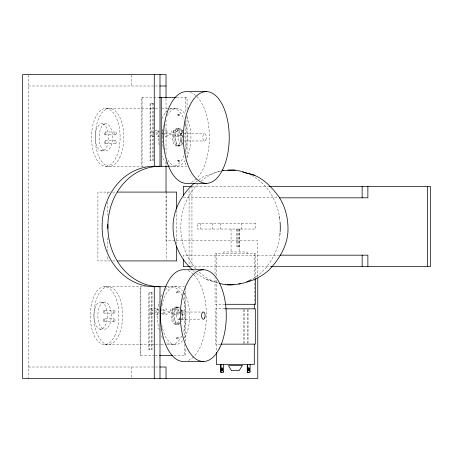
<?xml version="1.0" encoding="UTF-8"?>
<svg xmlns="http://www.w3.org/2000/svg" width="453" height="453" viewBox="0 0 453 453"><rect width="100%" height="100%" fill="white"/><g stroke="black" fill="none" stroke-linecap="round" stroke-linejoin="round"><path stroke-width="0.34" stroke-dasharray="2.27 1.7" d="M159.026 309.025L158.561 310.129L159.173 311.319M159.207 311.658L158.884 311.896A1.217 1.048 75.1 0 0 158.584 312.553L159.201 314.252M195.317 182.429L198.125 180.407M198.686 180L203.182 176.766L215.215 172.525L221.71 170.764M164.762 130.838L166.109 130.504L167.763 130.889L167.831 132.146L165.826 131.744L165.923 132.774C169.133 133.635 165.243 133.595 165.634 134.835C166.217 136.659 168.958 133.584 168.21 136.251C166.71 137.123 164.06 136.449 164.32 134.365A1.217 1.048 75.1 0 1 164.62 133.709L165.294 133.312L164.388 132.412M236.545 229.031L236.545 245.181A1.767 0.968 -90 0 0 237.514 246.947L239.133 246.885L239.507 246.064L239.552 229.031M161.274 313.618L162.401 313.165L162.468 314.439L161.319 314.761M182.887 131.846L182.157 132.316L182.327 133.386M181.308 310.135L182.984 310.628L182.91 309.348L181.761 309.003M162.514 135.373L161.783 135.362M162.004 136.54L162.559 136.517M161.834 133.878C162.814 134.298 162.706 132.44 161.766 132.82M28.386 85.991L159.003 85.991M159.875 97.463L141.376 97.463L141.376 166.285M176.591 97.463L187.049 97.463L187.049 109.4M105.815 108.471L154.581 108.471M155.283 108.471L158.805 108.471M161.625 108.471L169.371 108.471M170.073 108.471L176.625 108.471M177.916 114.371L179.161 114.371M177.927 115.804L179.167 115.804M102.706 123.896A13.579 6.721 -90 0 1 107.259 145.549A13.579 6.721 -90 0 1 95.708 142.689A13.579 6.721 -90 0 1 102.706 123.896L106.631 123.896A13.579 6.721 -90 0 1 111.183 145.549A13.579 6.721 -90 0 1 99.632 142.689A13.579 6.721 -90 0 1 106.631 123.896M176.619 128.777L179.745 128.777M105.113 132.004L115.56 132.004M179.586 133.782L204.405 133.782M105.113 134.869L115.56 134.869M105.113 140.606L115.56 140.606A1.433 0.708 -90 0 1 116.172 142.757A1.433 0.708 -90 0 1 114.943 142.757A1.433 0.708 -90 0 1 115.56 140.606M179.932 140.974L183.38 140.974M184.065 140.974L204.75 140.974M105.113 143.476L115.56 143.476M176.636 145.979L179.767 145.979M101.076 150.86L105 150.86M177.882 160.254L179.122 160.254M177.967 161.676L179.207 161.676M105.815 166.285A28.907 14.303 90 0 0 118.199 122.927A28.907 14.303 90 0 0 93.431 122.927A28.907 14.303 90 0 0 105.815 166.285L145.543 166.285M169.082 166.285L187.049 166.285M191.829 186.353L268.352 186.353M109.96 192.089L97.916 192.089L97.916 260.911L109.96 260.911M112.667 192.089L115.577 192.089M183.346 197.825L278.131 197.825M279.541 255.175L183.346 255.175L183.346 257.876M112.667 260.911L115.577 260.911M190.498 266.647L270.979 266.647M104.575 286.715L145.679 286.715M166.721 286.715L184.569 286.715M176.727 291.324A0.719 0.357 -90 0 1 176.97 292.462A0.719 0.357 -90 0 1 176.353 292.315A0.719 0.357 -90 0 1 176.727 291.324L177.967 291.324A0.719 0.357 -90 0 1 178.21 292.462A0.719 0.357 -90 0 1 177.593 292.315A0.719 0.357 -90 0 1 177.967 291.324M176.636 292.746L177.882 292.746M101.466 302.14A13.579 6.721 -90 0 1 106.013 323.793A13.579 6.721 -90 0 1 94.462 320.934A13.579 6.721 -90 0 1 101.466 302.14L105.39 302.14A13.579 6.721 -90 0 1 109.943 323.793A13.579 6.721 -90 0 1 98.392 320.934A13.579 6.721 -90 0 1 105.39 302.14M224.96 304.297L215.056 304.297L215.056 277.587M175.373 307.021L178.505 307.021M224.926 308.816L215.379 308.816L215.379 344.144L220.481 344.144M103.867 310.248A1.433 0.708 -90 0 1 104.484 312.4A1.433 0.708 -90 0 1 103.256 312.4A1.433 0.708 -90 0 1 103.867 310.248L114.315 310.248M178.34 312.026L203.159 312.026M103.867 313.114L114.315 313.114M103.867 318.85A1.433 0.708 -90 0 1 104.484 321.001A1.433 0.708 -90 0 1 103.256 321.001A1.433 0.708 -90 0 1 103.867 318.85L114.315 318.85M178.686 319.218L180.758 319.218M181.443 319.218L200.753 319.218M103.867 321.721L114.315 321.721M175.396 324.223L178.527 324.223M99.83 329.105L103.76 329.105M176.687 337.196A0.719 0.357 -90 0 1 176.987 338.283A0.719 0.357 -90 0 1 176.37 338.266A0.719 0.357 -90 0 1 176.687 337.196L177.927 337.196A0.719 0.357 -90 0 1 178.233 338.283A0.719 0.357 -90 0 1 177.61 338.266A0.719 0.357 -90 0 1 177.927 337.196M176.676 338.629L177.916 338.629M104.575 344.523L154.745 344.523M155.453 344.523L160.379 344.523M161.087 344.523L166.013 344.523M166.721 344.523L175.385 344.523M154.649 355.537L140.136 355.537L140.136 286.715M155.203 355.537L160 355.537M173.952 355.537L185.809 355.537L185.809 348.516M28.386 367.009L154.79 367.009M155.436 367.009L159.003 367.009M155.085 130.481L158.861 130.532L158.918 131.636L156.472 131.602L159.026 136.381L157.593 136.359L155.147 131.647M182.383 135.577L180.753 135.555L180.815 136.659L183.329 136.693M154.416 136.319L151.025 136.279L150.968 135.254L152.027 135.271L151.761 130.424L152.882 130.436L153.284 131.093M153.844 308.725L157.616 308.776L157.678 309.88L155.232 309.846L157.786 314.625L156.353 314.603L155.13 312.247M180.056 313.804L181.687 313.827L181.24 313.431M181.46 314.926L183.346 314.948L183.289 313.997L181.087 311.624M183.001 130.758C180.022 130.136 180.47 134.258 182.485 135.192M161.897 131.574L162.678 131.766M238.935 246.947L238.074 246.432L237.615 245.181L237.615 229.031M162.078 130.481L162.536 130.577M196.285 273.431L206.223 279.541L217.802 282.638M206.223 279.541L213.046 281.381M161.432 310.011L162.095 310.333L162.027 309.076M193.278 270.73L194.201 271.721M184.535 135.753L184.586 136.704M153.108 132.191L153.278 135.283M257.785 276.834L257.785 240.837L166.024 240.837L166.024 193.42M255.639 278.295L255.639 253.691L215.056 253.691L215.056 274.076M254.297 253.691L254.297 278.295M254.297 278.997L254.297 303.595M248.063 309.524L248.063 343.436M247.502 309.524L247.502 343.436M247.072 253.691L247.072 251.97L223.623 251.97L223.623 253.691M244.263 309.524L244.263 343.436M243.703 309.524L243.703 343.436M241.726 223.295L241.726 229.031M239.631 229.031L239.631 251.97M238.482 229.031L238.482 245.181A1.767 0.968 -90 0 1 237.514 246.947M231.064 229.031L231.064 251.97M220.175 223.295L220.175 229.031M216.398 253.691L216.398 276.183M216.398 280.401L216.398 351.171M212.372 223.295L212.372 229.031M200.209 223.295L200.209 229.031M191.953 186.353L191.953 266.647M189.082 190.402L189.082 264.62M187.049 115.719L187.049 159.258M185.809 97.463L185.809 112.91M185.809 120.634L185.809 154.343M185.809 162.769L185.809 166.285M185.809 287.417L185.809 342.898M184.569 293.04L184.569 337.983M184.569 344.303L184.569 355.537M176.67 210.351L176.67 244.054M166.738 192.089L166.738 260.209M166.024 98.584L166.024 112.74M166.024 119.819L166.024 155.203M166.024 162.282L166.024 165.113M152.553 103.199L152.553 160.549M151.308 292.451L151.308 349.801M150.787 103.199L150.787 160.549M149.541 292.451L149.541 349.801M142.095 97.463L142.095 166.285M140.849 286.715L140.849 355.537M131.613 75.198L131.613 85.991M131.613 367.009L131.613 377.802M107.854 192.089L107.854 196.302M107.854 201.919L107.854 215.266M107.854 237.734L107.854 251.081M107.854 256.698L107.854 260.911M28.386 75.198L28.386 378.476M251.596 175.39A57.429 49.734 -90 0 1 279.399 216.591M279.614 217.989A57.429 49.734 -90 0 1 280.016 221.358M279.931 234.32A57.429 49.734 -90 0 1 252.315 279.065M218.329 283.091A57.429 49.734 -90 0 1 199.077 271.879M196.138 268.878A57.429 49.734 -90 0 1 197.967 184.048M200.99 181.245A57.429 49.734 -90 0 1 220.379 171.211M164.96 290.073A28.907 14.303 -90 0 1 181.761 295.186M182.995 298.029A28.907 14.303 -90 0 1 182.995 333.215M181.761 336.058A28.907 14.303 -90 0 1 165.928 342.111M162.57 337.961A28.907 14.303 -90 0 1 160.775 334.399M159.263 330.073A28.907 14.303 -90 0 1 159.099 301.766M160.775 296.845A28.907 14.303 -90 0 1 162.57 293.284M161.987 305.526A28.907 14.303 -90 0 1 182.536 290.588M184.462 293.284A28.907 14.303 -90 0 1 184.462 337.961M182.536 340.656A28.907 14.303 -90 0 1 161.987 325.718M179.501 317.825A8.601 4.258 -90 0 1 172.955 322.683A8.601 4.258 -90 0 1 172.933 308.589A8.601 4.258 -90 0 1 179.496 313.374M179.626 323.923A8.601 4.258 -90 0 1 174.292 314.518A8.601 4.258 -90 0 1 180.634 308.159M181.517 309.524A8.601 4.258 -90 0 1 181.534 321.692M179.552 318.561A3.613 1.789 -90 0 1 177.157 317.972A3.613 1.789 -90 0 1 177.236 313.091A3.613 1.789 -90 0 1 179.648 312.83M188.114 270.69A45.878 22.939 90 0 1 193.499 274.359M193.986 274.846A45.878 22.939 90 0 1 206.409 315.622A45.878 22.939 90 0 1 193.986 356.398M193.499 356.885A45.878 22.939 90 0 1 187.457 360.803M179.45 322.213A8.601 4.303 -90 0 1 173.556 321.528A8.601 4.303 -90 0 1 173.556 309.716A8.601 4.303 -90 0 1 179.45 309.031M180.079 323.074A8.601 4.303 -90 0 1 173.629 315.622A8.601 4.303 -90 0 1 180.079 308.17M181.223 310.09A8.601 4.303 -90 0 1 181.223 321.154M169.19 109.456A28.907 14.303 -90 0 1 184.003 119.184M185.277 122.927A28.907 14.303 -90 0 1 185.277 151.829M184.003 155.572A28.907 14.303 -90 0 1 169.19 165.3M166.681 163.414A28.907 14.303 -90 0 1 162.015 156.155M159.077 144.858A28.907 14.303 -90 0 1 159.077 129.898M162.015 118.601A28.907 14.303 -90 0 1 166.681 111.342M167.197 115.651A28.907 14.303 -90 0 1 185.702 115.039M186.738 116.942A28.907 14.303 -90 0 1 186.738 157.814M185.334 160.311A28.907 14.303 -90 0 1 166.517 157.814M163.618 149.388A28.907 14.303 -90 0 1 163.227 147.474M163.114 146.823A28.907 14.303 -90 0 1 163.114 127.933M163.227 127.282A28.907 14.303 -90 0 1 163.618 125.368M182.774 143.448A8.601 4.258 -90 0 1 176.506 142.922A8.601 4.258 -90 0 1 177.304 130.345A8.601 4.258 -90 0 1 183.437 133.057M190.413 92.31A45.878 22.939 90 0 1 209.105 130.6A45.878 22.939 90 0 1 196.942 178.261M196.455 178.754A45.878 22.939 90 0 1 191.07 182.417M182.695 142.31A8.601 4.303 -90 0 1 176.313 143.805A8.601 4.303 -90 0 1 176.313 130.951A8.601 4.303 -90 0 1 182.695 132.446M163.08 312.61C162.82 314.693 165.47 315.367 166.964 314.495C167.808 311.811 164.569 315.05 164.365 312.847C164.875 312.06 166.885 311.409 164.682 311.018L164.586 309.988L166.591 310.39L166.523 309.133L164.869 308.742L163.516 309.082L163.142 310.656L164.054 311.613L163.38 311.953A1.217 1.048 75.1 0 0 163.08 312.61M153.267 103.199L150.068 103.199L150.068 160.549L153.267 160.549L153.267 103.199M255.639 223.295L197.321 223.295L197.321 229.031L255.639 229.031L255.639 223.295M152.027 292.451L148.827 292.451L148.827 349.801L152.027 349.801L152.027 292.451M175.39 130.741L171.613 130.691L171.681 131.857L174.122 136.574L175.56 136.591L173.001 131.817L175.453 131.846L175.39 130.741M178.403 130.764L177.282 130.753L177.548 135.594L176.489 135.583L176.545 136.602L179.937 136.647L179.881 135.628L178.799 135.611L178.629 132.519L179.711 132.531L179.66 131.58L178.805 131.415L178.403 130.764M171.07 133.409L168.782 133.38L168.844 134.473L171.126 134.501L171.07 133.409M151.642 308.68L150.521 308.669L150.787 313.51L149.728 313.499L149.784 314.524L153.176 314.563L153.12 313.544L152.038 313.527L151.868 310.435L152.95 310.452L152.899 309.495L152.038 309.337L151.642 308.68M174.15 308.986L170.373 308.935L170.436 310.101L172.882 314.818L174.314 314.835L171.761 310.056L174.207 310.09L174.15 308.986M177.163 309.008L176.041 308.991L176.308 313.838L175.249 313.827L175.305 314.846L178.697 314.892L178.641 313.867L177.559 313.855L177.389 310.764L178.471 310.775L178.42 309.824L177.559 309.659L177.163 309.008M169.83 311.653L167.542 311.624L167.604 312.717L169.886 312.746L169.83 311.653M118.386 336.058A28.907 14.303 -90 0 0 111.97 287.7A28.907 14.303 -90 0 0 94.456 323.102A28.907 14.303 -90 0 0 118.386 336.058M114.688 336.058A28.907 14.303 -90 0 0 108.278 287.7A28.907 14.303 -90 0 0 90.759 323.102A28.907 14.303 -90 0 0 114.688 336.058M114.819 312.695A1.433 0.708 -90 0 0 114.501 310.299A1.433 0.708 -90 0 0 113.629 312.055A1.433 0.708 -90 0 0 114.819 312.695M114.819 321.296A1.433 0.708 -90 0 0 114.501 318.901A1.433 0.708 -90 0 0 113.629 320.656A1.433 0.708 -90 0 0 114.819 321.296M119.626 157.814A28.907 14.303 -90 0 0 113.216 109.456A28.907 14.303 -90 0 0 95.702 144.858A28.907 14.303 -90 0 0 119.626 157.814M179.643 143.448A8.601 4.258 -90 0 0 177.718 129.065A8.601 4.258 -90 0 0 172.519 139.626A8.601 4.258 -90 0 0 179.643 143.448M181.138 139.671A3.613 1.789 -90 0 0 180.051 133.816A3.613 1.789 -90 0 0 178.086 138.646A3.613 1.789 -90 0 0 181.138 139.671M205.956 139.671A3.613 1.789 -90 0 0 204.869 133.816A3.613 1.789 -90 0 0 202.904 138.646A3.613 1.789 -90 0 0 205.956 139.671M105.611 143.052A1.433 0.708 -90 0 0 105.294 140.657A1.433 0.708 -90 0 0 104.428 142.412A1.433 0.708 -90 0 0 105.611 143.052M116.059 134.45A1.433 0.708 -90 0 0 115.742 132.055A1.433 0.708 -90 0 0 114.875 133.811A1.433 0.708 -90 0 0 116.059 134.45M105.611 134.45A1.433 0.708 -90 0 0 105.294 132.055A1.433 0.708 -90 0 0 104.428 133.811A1.433 0.708 -90 0 0 105.611 134.45M178.205 161.41A0.719 0.357 -90 0 0 177.972 160.254A0.719 0.357 -90 0 0 177.593 161.234A0.719 0.357 -90 0 0 178.205 161.41M178.182 115.589A0.719 0.357 -90 0 0 178.012 114.394A0.719 0.357 -90 0 0 177.576 115.283A0.719 0.357 -90 0 0 178.182 115.589M181.653 141.681A8.601 4.303 -90 0 0 177.927 128.777A8.601 4.303 -90 0 0 174.201 141.681A8.601 4.303 -90 0 0 181.653 141.681M179.445 161.41A0.719 0.357 -90 0 0 179.218 160.254A0.719 0.357 -90 0 0 178.833 161.234A0.719 0.357 -90 0 0 179.445 161.41M179.422 115.589A0.719 0.357 -90 0 0 179.252 114.394A0.719 0.357 -90 0 0 178.822 115.283A0.719 0.357 -90 0 0 179.422 115.589"/><path stroke-width="0.68" d="M221.455 372.547L221.075 371.856L221.075 364.518M220.6 364.518L220.6 371.856L220.973 372.547L223.069 372.547L223.442 371.856L223.442 364.518M250.096 364.518L250.096 371.856L249.722 372.547L247.627 372.547L247.253 371.856L247.253 364.518M194.19 183.239C182.87 193.363 174.558 207.214 173.21 222.604C171.857 240.322 179.128 257.944 192.361 269.739M222.361 170.588L235.379 170.073M225.741 284.778C241.132 285.339 256.919 280.617 268.612 270.396C278.697 259.858 286.789 247.157 287.91 232.247C288.652 217.91 284.807 202.978 275.192 192.055C268.193 183.476 259.292 175.504 248.068 173.471M159.671 85.991L166.024 85.991M206.291 91.608L186.426 91.608A45.878 22.939 90 0 0 163.482 137.491A45.878 22.939 90 0 0 186.426 183.369L206.291 183.369M159.337 97.463L176.053 97.463M154.269 378.476L154.269 286.715A60.215 52.152 -90 0 1 102.118 226.5A60.215 52.152 -90 0 1 154.269 166.285L169.082 166.285M191.376 186.353L183.346 186.353L183.346 195.804M269.02 186.353L430.35 186.353L430.35 266.647L270.979 266.647M117.582 192.089L176.67 192.089L176.67 208.946M279.461 197.825L367.881 197.825L367.881 186.353M280.169 255.175L367.881 255.175L367.881 266.647M117.582 260.911L176.67 260.911L176.67 246.16M190.232 266.647L183.346 266.647L183.346 259.224M203.335 269.745L183.471 269.745A45.878 22.939 90 0 0 160.526 315.622A45.878 22.939 90 0 0 183.471 361.5L203.335 361.5M154.269 286.715L166.279 286.715M225.554 304.297L255.639 304.297L255.639 278.997M225.039 308.816L255.316 308.816L255.316 344.144L221.07 344.144M159.479 355.537L172.718 355.537M159.671 367.009L166.024 367.009L166.024 378.476M222.27 368.85L222.751 368.85L222.751 369.812A0.895 0.493 -90 0 1 222.259 370.707L221.783 370.707A0.895 0.493 -90 0 0 222.27 369.812L222.27 368.85A0.895 0.493 -90 0 0 221.783 367.955M247.944 368.85L248.42 368.85A0.895 0.493 -90 0 1 248.912 367.955A0.895 0.493 -90 0 1 249.405 368.85L249.405 369.812A0.895 0.493 -90 0 1 248.912 370.707L248.437 370.707A0.895 0.493 -90 0 0 248.924 369.812L248.924 368.85A0.895 0.493 -90 0 0 248.437 367.955M248.924 368.85L249.405 368.85M222.27 369.812L222.751 369.812M247.944 369.812L248.42 369.812A0.895 0.493 -90 0 0 248.912 370.707M248.924 369.812L249.405 369.812M220.6 371.856L221.075 371.856M222.967 371.856L223.442 371.856M247.253 371.856L247.729 371.856L248.108 372.547M249.62 371.856L250.096 371.856M242.632 172.032L254.892 175.311M427.485 186.353L427.485 266.647M362.145 186.353L362.145 197.825M362.145 255.175L362.145 266.647M257.785 278.25L257.785 378.476L22.65 378.476L22.65 74.524L166.024 74.524L166.024 97.876M254.297 304.297L254.297 308.816M254.297 344.144L254.297 364.518L216.398 364.518L216.398 352.576M248.42 368.85L248.42 369.812M247.729 364.518L247.729 371.856M166.024 165.821L166.024 192.004M161.245 97.463L161.245 166.285M160 74.524L160 166.285A60.215 52.152 -90 0 0 107.854 226.5A60.215 52.152 -90 0 0 160 286.715L160 378.476M154.269 74.524L154.269 166.285M107.854 224.394L107.854 228.606M222.751 368.85A0.895 0.493 -90 0 0 222.259 367.955A0.895 0.493 -90 0 0 221.766 368.85L221.766 369.812A0.895 0.493 -90 0 0 222.259 370.707M248.006 368.402A0.895 0.493 -90 0 1 248.187 368.074M235.362 170.266A57.429 49.734 -90 0 1 248.012 173.646M279.399 216.591A57.429 49.734 -90 0 1 279.614 217.989M280.073 222.038A57.429 49.734 -90 0 1 280.158 231.619M280.062 232.972A57.429 49.734 -90 0 1 279.931 234.32M251.149 279.699A57.429 49.734 -90 0 1 246.704 281.743M240.736 283.64A57.429 49.734 -90 0 1 238.731 284.071M233.98 284.716A57.429 49.734 -90 0 1 227.112 284.716M225.753 284.586A57.429 49.734 -90 0 1 219.671 283.459M222.383 170.775A57.429 49.734 -90 0 1 223.731 170.543M227.825 170.085A57.429 49.734 -90 0 1 234.688 170.198M242.242 365.662L239.133 370.662L231.557 370.662L228.454 365.662L242.242 365.662M204.716 317.915A3.613 1.789 -90 0 0 203.629 312.06A3.613 1.789 -90 0 0 201.659 316.89A3.613 1.789 -90 0 0 204.716 317.915M219.558 348.063A45.878 22.939 -90 0 0 209.275 271.307A45.878 22.939 -90 0 0 181.177 327.496A45.878 22.939 -90 0 0 219.558 348.063M222.514 169.932A45.878 22.939 -90 0 0 212.231 93.171A45.878 22.939 -90 0 0 184.133 149.365A45.878 22.939 -90 0 0 222.514 169.932"/></g></svg>
